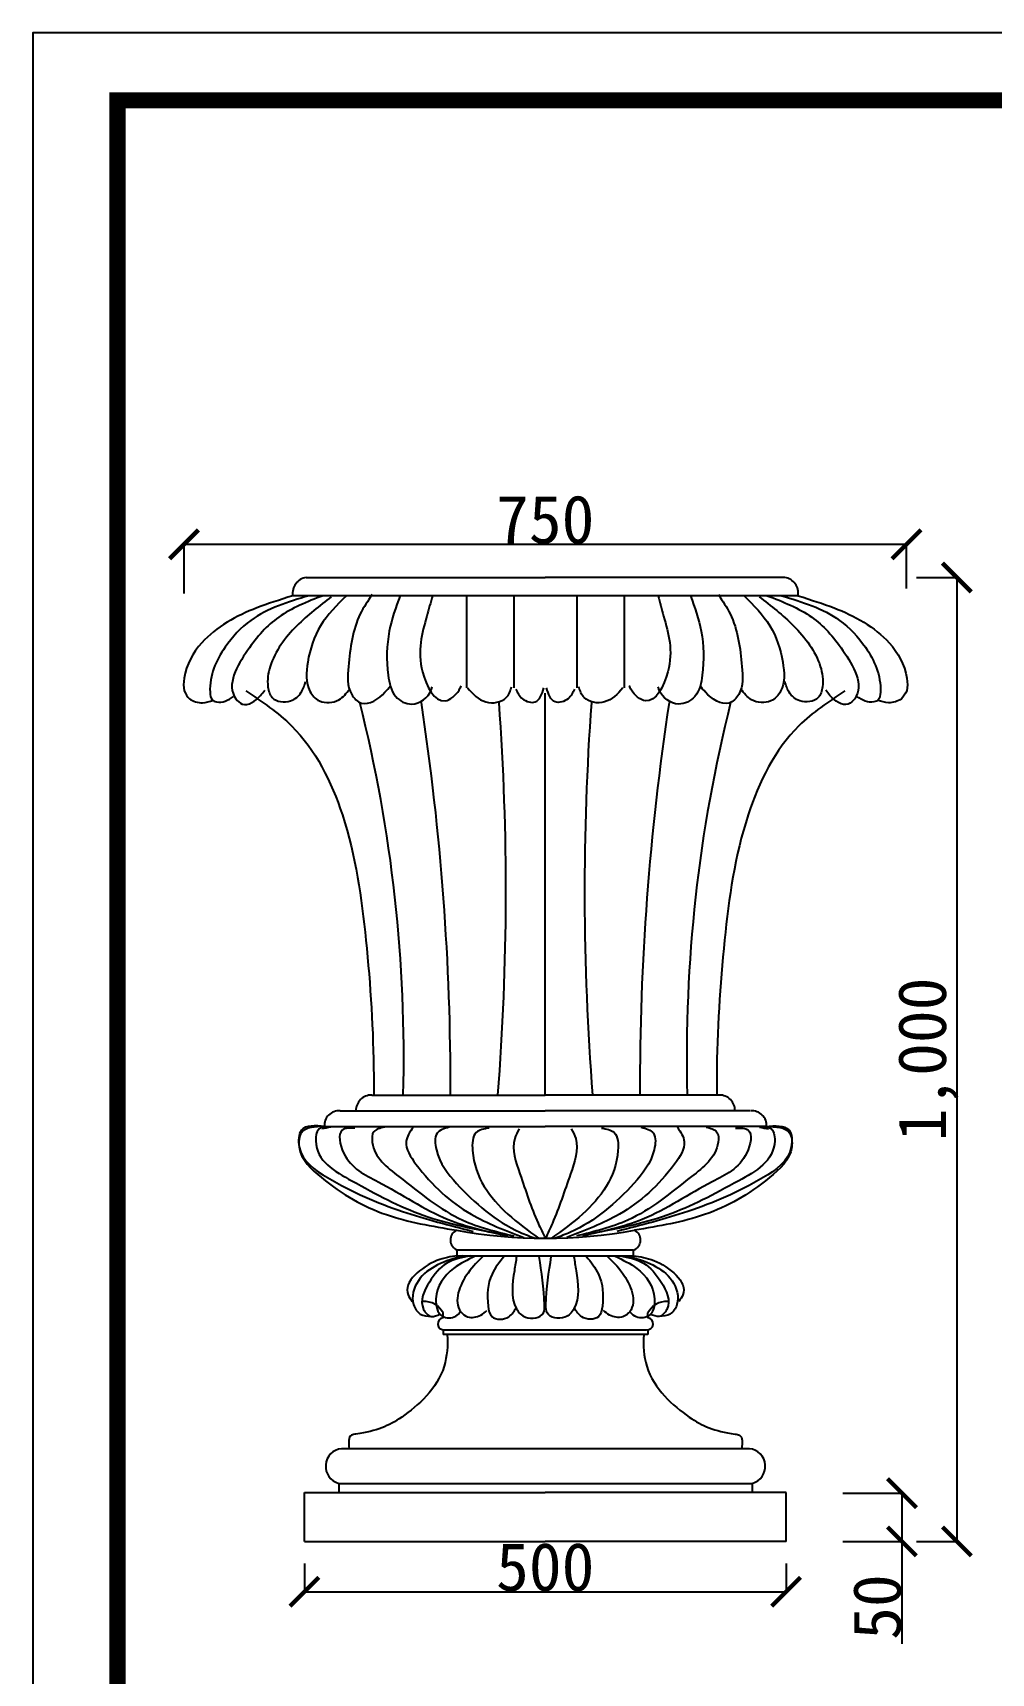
# Model space of a CAD drawing. Extents: x 3172 to 33391, y 13916 to 34175.
# Drawn here: x 3172 to 4167, y 20113 to 21815 of the extents above; entities that cross this region are included whole.
import ezdxf

# ---------------------------------------------------------------- set-up
doc = ezdxf.new("R2010")
doc.units = 0
doc.layers.get('0').update_dxf_attribs({"linetype": 'CONTINUOUS'})
doc.layers.get('DEFPOINTS').update_dxf_attribs({"linetype": 'CONTINUOUS'})
doc.dimstyles.new('ISO-25', dxfattribs={"dimtxt": 2.5, "dimasz": 2.5, "dimexe": 1.25, "dimexo": 0.625, "dimtad": 1, "dimdec": 4, "dimdsep": 46, "dimlunit": 6, "dimtxsty": 'Standard', "dimcen": 2.5, "dimadec": 0, "dimazin": 0, "dimtfac": 1, "dimtdec": 4, "dimtmove": 0, "dimatfit": 3, "dimfxl": 1, "dimtolj": 1, "dimtzin": 0, "dimarcsym": 0})

# ---------------------------------------------------------------- blocks, each defined once
blk = doc.blocks.new('_ARCHTICK')
at = {"color": 0, "linetype": 'ByBlock', "const_width": 0.15}
blk.add_lwpolyline([(-0.5, -0.5), (0.5, 0.5)], dxfattribs=at)
blk = doc.blocks.new('*D202')
at = {"color": 0, "linetype": 'ByBlock'}
for p, q in [((14039, 20377), (14082.2, 20377)), ((14081, 20377), (14081, 19377)), ((14039, 19377), (14082.2, 19377))]:
    blk.add_line(p, q, dxfattribs=at)
at = {"layer": 'DEFPOINTS', "color": 0, "linetype": 'ByBlock'}
for p in [(14038.4, 20377), (14038.4, 19377), (14081, 19377)]:
    blk.add_point(p, dxfattribs=at)
at = {"color": 0, "linetype": 'ByBlock', "xscale": 30, "yscale": 30, "zscale": 30}
for p, rotation in [((14081, 20377), 90), ((14081, 19377), 270)]:
    blk.add_blockref('_ARCHTICK', p, dxfattribs=dict(at, rotation=rotation))
at = {"color": 0, "linetype": 'ByBlock', "insert": (14051.2, 19877), "char_height": 50, "attachment_point": 5, "rotation": 90}
blk.add_mtext('\\A1;1,000', dxfattribs=at)
blk = doc.blocks.new('*D205')
at = {"color": 0, "linetype": 'ByBlock'}
for p, q in [((13962.5, 19427), (14025.3, 19427)), ((14024, 19427), (14024, 19377)), ((13962.5, 19377), (14025.3, 19377)), ((14024, 19377), (14024, 19270.8))]:
    blk.add_line(p, q, dxfattribs=at)
at = {"layer": 'DEFPOINTS', "color": 0, "linetype": 'ByBlock'}
for p in [(13961.9, 19427), (13961.9, 19377), (14024, 19377)]:
    blk.add_point(p, dxfattribs=at)
at = {"color": 0, "linetype": 'ByBlock', "xscale": 30, "yscale": 30, "zscale": 30}
for p, rotation in [((14024, 19427), 90), ((14024, 19377), 270)]:
    blk.add_blockref('_ARCHTICK', p, dxfattribs=dict(at, rotation=rotation))
at = {"color": 0, "linetype": 'ByBlock', "insert": (13998.4, 19308.9), "char_height": 50, "attachment_point": 5, "rotation": 90}
blk.add_mtext('\\A1;50', dxfattribs=at)
blk = doc.blocks.new('*D204')
at = {"color": 0, "linetype": 'ByBlock'}
for p, q in [((13403.7, 19354), (13403.7, 19323.4)), ((13903.7, 19354), (13903.7, 19323.4)), ((13403.7, 19324.7), (13903.7, 19324.7))]:
    blk.add_line(p, q, dxfattribs=at)
at = {"layer": 'DEFPOINTS', "color": 0, "linetype": 'ByBlock'}
for p in [(13403.7, 19354.6), (13903.7, 19354.6), (13903.7, 19324.7)]:
    blk.add_point(p, dxfattribs=at)
at = {"color": 0, "linetype": 'ByBlock', "xscale": 30, "yscale": 30, "zscale": 30, "rotation": 180}
blk.add_blockref('_ARCHTICK', (13403.7, 19324.7), dxfattribs=at)
at = {"color": 0, "linetype": 'ByBlock', "xscale": 30, "yscale": 30, "zscale": 30}
blk.add_blockref('_ARCHTICK', (13903.7, 19324.7), dxfattribs=at)
at = {"color": 0, "linetype": 'ByBlock', "insert": (13653.7, 19350.3), "char_height": 50, "attachment_point": 5}
blk.add_mtext('\\A1;500', dxfattribs=at)
blk = doc.blocks.new('*D209')
at = {"color": 0, "linetype": 'ByBlock'}
for p, q in [((13278.7, 20360.4), (13278.7, 20412.6)), ((14028.7, 20411.4), (13278.7, 20411.4)), ((14028.7, 20365.6), (14028.7, 20412.6))]:
    blk.add_line(p, q, dxfattribs=at)
at = {"layer": 'DEFPOINTS', "color": 0, "linetype": 'ByBlock'}
for p in [(13278.7, 20411.4), (13278.7, 20359.8), (14028.7, 20365)]:
    blk.add_point(p, dxfattribs=at)
at = {"color": 0, "linetype": 'ByBlock', "xscale": 30, "yscale": 30, "zscale": 30, "rotation": 180}
blk.add_blockref('_ARCHTICK', (13278.7, 20411.4), dxfattribs=at)
at = {"color": 0, "linetype": 'ByBlock', "xscale": 30, "yscale": 30, "zscale": 30}
blk.add_blockref('_ARCHTICK', (14028.7, 20411.4), dxfattribs=at)
at = {"color": 0, "linetype": 'ByBlock', "insert": (13653.7, 20437), "char_height": 50, "attachment_point": 5}
blk.add_mtext('\\A1;750', dxfattribs=at)

msp = doc.modelspace()

# ---------------------------------------------------------------- linework, layer by layer
for p, q in [((3455.56287, 21250.18331), (3703.81119, 21250.18331)), ((3952.5601, 21250.18331), (3703.81119, 21250.18331)), ((3966.32051, 21231.30755), (3441.80246, 21231.30755)), ((3621.93346, 21231.30755), (3621.93346, 21135.55449)), ((3671.0601, 21231.30755), (3671.0601, 21135.55449)), ((3736.56228, 21231.30755), (3736.56228, 21135.55449)), ((3785.68892, 21231.30755), (3785.68892, 21135.55449)), ((3703.81119, 20713.24445), (3703.81119, 21130.19149)), ((3523.68019, 20713.24445), (3703.81119, 20713.24445)), ((3883.9422, 20713.24445), (3703.81119, 20713.24445)), ((3490.9291, 20696.86891), (3703.81119, 20696.86891)), ((3916.69329, 20696.86891), (3703.81119, 20696.86891)), ((3474.55355, 20680.49336), (3703.81119, 20680.49336)), ((3933.06883, 20680.49336), (3703.81119, 20680.49336)), ((3795.58294, 20552.43496), (3612.54003, 20552.43496)), ((3612.54003, 20546.40778), (3612.54003, 20552.43496)), ((3612.54003, 20546.40778), (3795.58294, 20546.40778)), ((3795.58294, 20546.40778), (3795.58294, 20552.43496)), ((3597.87298, 20482.15416), (3597.87298, 20487.1087)), ((3810.24999, 20482.15416), (3810.24999, 20487.1087)), ((3597.87298, 20469.60419), (3597.87298, 20464.64964)), ((3810.24999, 20464.64964), (3597.87298, 20464.64964)), ((3599.16712, 20469.58928), (3808.95585, 20469.58928)), ((3810.24999, 20469.60419), (3810.24999, 20464.64964)), ((3915.81431, 20346.33918), (3492.30866, 20346.33918)), ((3489.44872, 20310.36036), (3918.67425, 20310.36036)), ((3489.44872, 20310.36036), (3489.44872, 20300.84142)), ((3918.67425, 20310.36036), (3918.67425, 20300.84142)), ((3453.81119, 20300.84142), (3703.81119, 20300.84142)), ((3453.81119, 20250.18331), (3453.81119, 20300.84142)), ((3453.81119, 20250.18331), (3453.81119, 20300.84142)), ((3953.81119, 20300.84142), (3703.81119, 20300.84142)), ((3953.81119, 20250.18331), (3953.81119, 20300.84142)), ((3953.81119, 20250.18331), (3953.81119, 20300.84142)), ((3453.81119, 20250.18331), (3703.81119, 20250.18331)), ((3953.81119, 20250.18331), (3703.81119, 20250.18331))]:
    msp.add_line(p, q)
msp.add_lwpolyline([(8667.98137, 17710.09481), (8667.98137, 21815.29574), (3171.87102, 21815.29574), (3171.87102, 17710.09481)], close=True)
at = {"const_width": 16.81311}
msp.add_lwpolyline([(8597.92675, 17780.14943), (8597.92675, 21745.24112), (3259.76444, 21745.24112), (3259.76444, 17780.14943)], close=True, dxfattribs=at)
for centre, radius, start, end in [((3458.0857, 21233.89063), 16.48685, 98.80204204, 189.01394249), ((3950.03727, 21233.89063), 16.48685, 350.98605751, 81.19795796), ((2048.74717, 20752.33312), 1508.19074, 358.51486527, 14.12935272), ((950.87908, 20720.28406), 2654.68817, 359.84806494, 8.67087395), ((973.31138, 20924.64686), 2689.69386, 355.49206268, 4.17576088), ((6434.311, 20924.64686), 2689.69386, 175.82423912, 184.50793732), ((6456.7433, 20720.28406), 2654.68817, 171.32912605, 180.15193506), ((5358.87521, 20752.33312), 1508.19074, 165.87064728, 181.48513473), ((3523.49404, 20697.05506), 16.19047, 89.34123236, 180.65876764), ((3884.62893, 20697.05506), 16.19047, 359.34123236, 90.65876764), ((3489.78609, 20681.63636), 15.27537, 85.70874351, 184.29125649), ((3918.33688, 20681.63636), 15.27537, 355.70874351, 94.29125649), ((3616.49536, 20562.87008), 11.15958, 115.60404086, 249.24125115), ((3704.06149, 21086.02893), 521.3466, 259.79260762, 280.20739238), ((3791.62761, 20562.87008), 11.15958, 290.75874885, 64.39595914), ((3577.91811, 20476.67903), 22.51611, 27.59441277, 91.95945219), ((3830.20486, 20476.67903), 22.51611, 88.04054781, 152.40558723), ((3598.59241, 20475.87917), 6.31609, 96.5404735, 275.22061525), ((3809.53056, 20475.87917), 6.31609, 264.77938475, 83.4595265), ((3494.2154, 20328.08454), 18.35395, 95.96306827, 254.94723651), ((3913.90757, 20328.08454), 18.35395, 285.05276349, 84.03693173)]:
    msp.add_arc(centre, radius, start, end)
for points, knots in [([(3441.80246, 21231.30755), (3427.75062, 21226.63889), (3394.77566, 21216.69739), (3349.75234, 21192.26476), (3329.09586, 21156.45338), (3328.01879, 21136.49793), (3329.07165, 21132.48888)], [0, 0, 0, 0, 30.0497822285, 84.9614417273, 118.0337749907, 128.089523598, 128.089523598, 128.089523598, 128.089523598]), ([(3473.27219, 21231.30755), (3456.81657, 21224.98233), (3425.50504, 21212.50954), (3394.26261, 21176.86248), (3370.37428, 21135.35454), (3392.32498, 21114.34137), (3405.85724, 21124.19351), (3411.2892, 21131.47626), (3412.66955, 21133.32693)], [2.4213908961, 2.4213908961, 2.4213908961, 2.4213908961, 43.4566764703, 81.2837735516, 122.5508630715, 129.5112425795, 146.2580007671, 151.9634883798, 151.9634883798, 151.9634883798, 151.9634883798]), ([(3586.71505, 21231.30755), (3584.78958, 21224.18684), (3577.76917, 21198.31372), (3567.32653, 21163.38293), (3592.83207, 21112.50486), (3612.76222, 21129.31263), (3615.91639, 21136.28695), (3616.592, 21137.78082)], [2.7498021369, 2.7498021369, 2.7498021369, 2.7498021369, 20.3139791891, 66.771507958, 97.2496980261, 111.8666080743, 115.8509069044, 115.8509069044, 115.8509069044, 115.8509069044]), ([(3820.90733, 21231.30755), (3822.83281, 21224.18684), (3829.85321, 21198.31372), (3840.29586, 21163.38293), (3814.79031, 21112.50486), (3794.86016, 21129.31263), (3791.70599, 21136.28695), (3791.03039, 21137.78082)], [2.7498021369, 2.7498021369, 2.7498021369, 2.7498021369, 20.3139791891, 66.771507958, 97.2496980261, 111.8666080743, 115.8509069044, 115.8509069044, 115.8509069044, 115.8509069044]), ([(3934.3502, 21231.30755), (3950.80581, 21224.98233), (3982.11734, 21212.50954), (4013.35977, 21176.86248), (4037.24811, 21135.35454), (4015.2974, 21114.34137), (4001.76514, 21124.19351), (3996.33318, 21131.47626), (3994.95283, 21133.32693)], [2.4213908961, 2.4213908961, 2.4213908961, 2.4213908961, 43.4566764703, 81.2837735516, 122.5508630715, 129.5112425795, 146.2580007671, 151.9634883798, 151.9634883798, 151.9634883798, 151.9634883798]), ([(3966.32051, 21231.30755), (3980.37236, 21226.63889), (4013.34731, 21216.69739), (4058.37063, 21192.26476), (4079.02712, 21156.45338), (4080.10418, 21136.49793), (4079.05132, 21132.48888)], [0, 0, 0, 0, 30.0497822285, 84.9614417273, 118.0337749907, 128.089523598, 128.089523598, 128.089523598, 128.089523598]), ([(3474.92035, 20680.59759), (3464.96252, 20680.38858), (3449.18776, 20680.05747), (3446.26442, 20649.12757), (3483.92054, 20615.61882), (3533.28061, 20586.47618), (3586.32727, 20577.10828), (3611.67276, 20572.93381)], [0, 0, 0, 0, 25.0678591266, 39.7114501539, 79.5062629225, 163.6899503533, 240.0747552851, 240.0747552851, 240.0747552851, 240.0747552851]), ([(3933.20262, 20680.59759), (3943.16045, 20680.38858), (3958.93521, 20680.05747), (3961.85855, 20649.12757), (3924.20243, 20615.61882), (3874.84236, 20586.47618), (3821.7957, 20577.10828), (3796.45021, 20572.93381)], [0, 0, 0, 0, 25.0678591266, 39.7114501539, 79.5062629225, 163.6899503533, 240.0747552851, 240.0747552851, 240.0747552851, 240.0747552851]), ([(3618.36135, 20546.40778), (3609.35522, 20543.87177), (3592.1899, 20538.61579), (3569.96578, 20522.81872), (3563.3053, 20499.75828), (3573.17123, 20484.35824), (3581.43948, 20483.80495), (3585.52422, 20483.5316)], [3.4588523281, 3.4588523281, 3.4588523281, 3.4588523281, 25.8420166405, 46.4750345991, 66.7036675435, 76.265637374, 85.6018474477, 85.6018474477, 85.6018474477, 85.6018474477]), ([(3626.16421, 20546.40778), (3617.40973, 20544.79636), (3599.8901, 20541.02918), (3582.54846, 20519.79302), (3571.16255, 20496.23454), (3584.84316, 20481.23738), (3591.55085, 20484.56069), (3594.67877, 20486.11042)], [2.278317172, 2.278317172, 2.278317172, 2.278317172, 22.8409938634, 44.1596129591, 67.3261576965, 76.0339146406, 83.6425880752, 83.6425880752, 83.6425880752, 83.6425880752]), ([(3639.8622, 20546.40778), (3634.29433, 20541.06862), (3619.28961, 20526.67416), (3606.37917, 20495.41042), (3624.26202, 20481.01055), (3635.76502, 20483.25145), (3641.35252, 20487.90904), (3643.36334, 20489.58522)], [0.0190661178, 0.0190661178, 0.0190661178, 0.0190661178, 19.2962673452, 51.9733116824, 58.9263198777, 70.1407293059, 76.4455240808, 76.4455240808, 76.4455240808, 76.4455240808]), ([(3767.76018, 20546.40778), (3773.32805, 20541.06862), (3788.33277, 20526.67416), (3801.24321, 20495.41042), (3783.36036, 20481.01055), (3771.85736, 20483.25145), (3766.26987, 20487.90904), (3764.25904, 20489.58522)], [0.0190661178, 0.0190661178, 0.0190661178, 0.0190661178, 19.2962673452, 51.9733116824, 58.9263198777, 70.1407293059, 76.4455240808, 76.4455240808, 76.4455240808, 76.4455240808]), ([(3781.45817, 20546.40778), (3790.21266, 20544.79636), (3807.73229, 20541.02918), (3825.07392, 20519.79302), (3836.45983, 20496.23454), (3822.77922, 20481.23738), (3816.07154, 20484.56069), (3812.94361, 20486.11042)], [2.278317172, 2.278317172, 2.278317172, 2.278317172, 22.8409938634, 44.1596129591, 67.3261576965, 76.0339146406, 83.6425880752, 83.6425880752, 83.6425880752, 83.6425880752]), ([(3789.26103, 20546.40778), (3798.26716, 20543.87177), (3815.43248, 20538.61579), (3837.6566, 20522.81872), (3844.31708, 20499.75828), (3834.45116, 20484.35824), (3826.1829, 20483.80495), (3822.09816, 20483.5316)], [3.4588523281, 3.4588523281, 3.4588523281, 3.4588523281, 25.8420166405, 46.4750345991, 66.7036675435, 76.265637374, 85.6018474477, 85.6018474477, 85.6018474477, 85.6018474477]), ([(3602.05769, 20464.64964), (3602.8138, 20453.30386), (3600.16417, 20416.11342), (3555.12806, 20375.74553), (3528.34668, 20364.35712), (3498.82719, 20360.39633), (3499.6763, 20352.4305), (3500.30866, 20346.49809)], [3.8208593299, 3.8208593299, 3.8208593299, 3.8208593299, 30.1790502255, 91.2512312356, 141.8585460384, 145.7196370499, 156.9841681719, 156.9841681719, 156.9841681719, 156.9841681719]), ([(3806.06528, 20464.64964), (3805.30917, 20453.30386), (3807.9588, 20416.11342), (3852.99491, 20375.74553), (3879.77629, 20364.35712), (3909.29578, 20360.39633), (3908.44667, 20352.4305), (3907.81431, 20346.49809)], [3.8208593299, 3.8208593299, 3.8208593299, 3.8208593299, 30.1790502255, 91.2512312356, 141.8585460384, 145.7196370499, 156.9841681719, 156.9841681719, 156.9841681719, 156.9841681719])]:
    msp.add_open_spline(points, degree=3, knots=knots)
for points in [[(3458.35705, 21231.3126), (3398.1832, 21205.70272), (3371.43931, 21177.86589), (3355.8387, 21131.09998), (3358.06737, 21123.30567), (3362.52464, 21121.07873), (3380.35392, 21126.64609)], [(3481.75801, 21230.19912), (3446.09945, 21200.13535), (3418.24115, 21157.82338), (3416.01255, 21136.66735), (3420.46982, 21125.53262), (3439.41344, 21122.1922), (3450.55678, 21131.09998), (3455.01405, 21142.23471)], [(3497.35862, 21231.3126), (3470.61474, 21200.13535), (3457.24272, 21162.27727), (3459.47139, 21132.21346), (3469.5004, 21122.1922), (3489.55835, 21123.30567), (3500.70163, 21134.4404)], [(3524.10258, 21232.42611), (3511.8449, 21212.38356), (3499.58729, 21157.82338), (3502.9303, 21128.87304), (3512.95924, 21119.96525), (3537.47453, 21131.09998), (3543.0462, 21137.78082)], [(3553.07514, 21231.3126), (3541.93186, 21194.56799), (3540.81753, 21148.91559), (3548.6178, 21126.64609), (3565.33282, 21118.85178), (3585.3907, 21133.32693), (3586.50503, 21136.66735)], [(3854.54724, 21231.3126), (3865.69052, 21194.56799), (3866.80485, 21148.91559), (3859.00458, 21126.64609), (3842.28956, 21118.85178), (3822.23168, 21133.32693), (3821.11735, 21136.66735)], [(3883.5198, 21232.42611), (3895.77748, 21212.38356), (3908.03509, 21157.82338), (3904.69209, 21128.87304), (3894.66315, 21119.96525), (3870.14786, 21131.09998), (3864.57618, 21137.78082)], [(3910.26376, 21231.3126), (3937.00765, 21200.13535), (3950.37966, 21162.27727), (3948.15099, 21132.21346), (3938.12198, 21122.1922), (3918.06403, 21123.30567), (3906.92076, 21134.4404)], [(3925.86437, 21230.19912), (3961.52294, 21200.13535), (3989.38123, 21157.82338), (3991.60983, 21136.66735), (3987.15256, 21125.53262), (3968.20894, 21122.1922), (3957.0656, 21131.09998), (3952.60833, 21142.23471)], [(3949.26533, 21231.3126), (4009.43918, 21205.70272), (4036.18307, 21177.86589), (4051.78368, 21131.09998), (4049.55501, 21123.30567), (4045.09775, 21121.07873), (4027.26846, 21126.64609)], [(3329.07165, 21132.48888), (3334.63841, 21124.40567), (3348.09733, 21120.30229), (3358.81883, 21122.582)], [(3392.86889, 21132.48888), (3440.46384, 21096.33478), (3493.20431, 21003.77704), (3517.64487, 20873.93909), (3525.72452, 20733.14866), (3525.72452, 20713.24445)], [(3623.27793, 21135.55388), (3642.22155, 21121.07873), (3663.39384, 21125.53262), (3668.96551, 21136.66735)], [(3673.42285, 21134.4404), (3680.10878, 21124.41915), (3693.4808, 21121.07873), (3702.3954, 21135.55388)], [(3734.19953, 21134.4404), (3727.5136, 21124.41915), (3714.14158, 21121.07873), (3705.22698, 21135.55388)], [(3784.34445, 21135.55388), (3765.40083, 21121.07873), (3744.22855, 21125.53262), (3738.65687, 21136.66735)], [(4014.75349, 21132.48888), (3967.15854, 21096.33478), (3914.41807, 21003.77704), (3889.97751, 20873.93909), (3881.89786, 20733.14866), (3881.89786, 20713.24445)], [(4079.05132, 21132.48888), (4073.48456, 21124.40567), (4060.02564, 21120.30229), (4049.30414, 21122.582)], [(3474.92035, 20680.59759), (3450.75092, 20676.68918), (3448.40405, 20659.49223), (3477.71771, 20627.57863), (3555.74714, 20592.43747), (3629.1113, 20571.7144)], [(3476.56624, 20679.81593), (3470.30796, 20679.03422), (3465.61428, 20665.74567), (3502.99482, 20624.28416), (3577.17773, 20588.59391), (3660.40262, 20568.58766)], [(3481.25991, 20679.81593), (3471.87256, 20678.25256)], [(3506.29295, 20679.03422), (3492.9942, 20676.68918), (3494.55873, 20653.23874), (3530.46996, 20623.18599), (3603.00438, 20584.20127), (3665.0963, 20567.02433)], [(3536.80201, 20679.81593), (3525.85006, 20675.12581), (3524.28545, 20664.1823), (3551.90062, 20628.6768), (3618.15935, 20583.43963), (3671.35458, 20567.02433)], [(3566.52873, 20679.81593), (3559.48818, 20664.96396), (3569.65787, 20641.51356), (3626.7645, 20589.69307), (3681.52426, 20565.46096)], [(3604.07826, 20679.81593), (3591.56177, 20673.56248), (3590.7795, 20656.36548), (3611.79645, 20621.53877), (3677.61286, 20570.93274), (3693.25848, 20564.67925)], [(3645.53927, 20679.03422), (3632.24044, 20674.34415), (3628.32903, 20655.58382), (3665.0963, 20589.69307), (3696.67948, 20564.73459)], [(3676.83052, 20678.25256), (3672.13684, 20668.09071), (3677.61286, 20631.35171), (3696.38762, 20580.31288), (3704.06149, 20564.68233)], [(3730.79187, 20678.25256), (3735.48554, 20668.09071), (3730.00953, 20631.35171), (3711.23476, 20580.31288), (3704.06149, 20564.68233)], [(3762.08312, 20679.03422), (3775.38194, 20674.34415), (3779.29335, 20655.58382), (3742.52608, 20589.69307), (3710.42296, 20564.72114)], [(3803.54413, 20679.81593), (3816.06061, 20673.56248), (3816.84288, 20656.36548), (3795.82593, 20621.53877), (3730.00953, 20570.93274), (3714.3639, 20564.67925)], [(3841.09366, 20679.81593), (3848.1342, 20664.96396), (3837.96452, 20641.51356), (3780.85788, 20589.69307), (3726.09812, 20565.46096)], [(3870.82037, 20679.81593), (3881.77233, 20675.12581), (3883.33693, 20664.1823), (3855.72176, 20628.6768), (3789.46303, 20583.43963), (3736.26781, 20567.02433)], [(3901.32943, 20679.03422), (3914.62818, 20676.68918), (3913.06365, 20653.23874), (3877.15242, 20623.18599), (3804.618, 20584.20127), (3742.52608, 20567.02433)], [(3931.05615, 20679.81593), (3937.31443, 20679.03422), (3942.0081, 20665.74567), (3904.62757, 20624.28416), (3830.44465, 20588.59391), (3747.21976, 20568.58766)], [(3932.70204, 20680.59759), (3956.87146, 20676.68918), (3959.21833, 20659.49223), (3929.90468, 20627.57863), (3851.87524, 20592.43747), (3778.51108, 20571.7144)], [(3926.36247, 20679.81593), (3935.74982, 20678.25256)], [(3612.54003, 20546.40778), (3591.45921, 20541.46159), (3561.43495, 20505.92715), (3565.74287, 20499.18197)], [(3631.13521, 20545.90972), (3608.76203, 20533.3184), (3590.32468, 20501.67898), (3596.99703, 20483.79389), (3610.90696, 20483.79389), (3616.12316, 20488.42695)], [(3661.22333, 20545.90972), (3648.57954, 20527.41406), (3644.52254, 20494.21828), (3648.57954, 20483.21475), (3665.96693, 20483.21475), (3673.50146, 20492.48088)], [(3674.08142, 20545.65276), (3671.76699, 20531.00572), (3674.08106, 20491.32261), (3683.35432, 20482.63562), (3701.90084, 20487.26868), (3703.05997, 20495.37654), (3697.48332, 20545.65276)], [(3733.54096, 20545.65276), (3735.85539, 20531.00572), (3733.54132, 20491.32261), (3724.26806, 20482.63562), (3705.72154, 20487.26868), (3704.56241, 20495.37654), (3710.13907, 20545.65276)], [(3746.39905, 20545.90972), (3759.04285, 20527.41406), (3763.09984, 20494.21828), (3759.04285, 20483.21475), (3741.65545, 20483.21475), (3734.12093, 20492.48088)], [(3776.48717, 20545.90972), (3798.86035, 20533.3184), (3817.2977, 20501.67898), (3810.62535, 20483.79389), (3796.71542, 20483.79389), (3791.49923, 20488.42695)], [(3795.58294, 20546.40778), (3816.66376, 20541.46159), (3846.68802, 20505.92715), (3842.3801, 20499.18197)]]:
    msp.add_spline(points, degree=3)

# ---------------------------------------------------------------- dimensions: what is measured, and where the dimension line sits
for base, p1, p2, picture, middle in [((3328.82205, 21284.50268), (4078.82206, 21238.14583), (3328.82205, 21232.90652), '*D209', (3703.82205, 21310.12768)), ((3953.81119, 20197.84071), (3453.81119, 20227.76797), (3953.81119, 20227.76797), '*D204', (3703.81119, 20223.46571))]:
    dim = msp.add_linear_dim(base=base, p1=p1, p2=p2, dimstyle='ISO-25', override={"dimtxt": 50, "dimasz": 30, "dimblk1": 'ARCHTICK', "dimblk2": 'ARCHTICK', "dimsah": 1})
    dim.commit()
    dim.dimension.update_dxf_attribs({"geometry": picture, "text_midpoint": middle, "insert": (-9949.856, 873.14142)})
for base, p1, p2, picture, middle in [((4131.11845, 20250.18331), (4088.52564, 21250.18331), (4088.52564, 20250.18331), '*D202', (4101.32678, 20750.18331)), ((4074.15892, 20250.18331), (4012.05183, 20300.18332), (4012.05183, 20250.18331), '*D205', (4048.53392, 20182.05831))]:
    dim = msp.add_linear_dim(base=base, p1=p1, p2=p2, angle=90, dimstyle='ISO-25', override={"dimtxt": 50, "dimasz": 30, "dimblk1": 'ARCHTICK', "dimblk2": 'ARCHTICK', "dimsah": 1})
    dim.commit()
    dim.dimension.update_dxf_attribs({"geometry": picture, "text_midpoint": middle, "insert": (-9949.856, 873.14142)})

doc.saveas('drawing.dxf')
